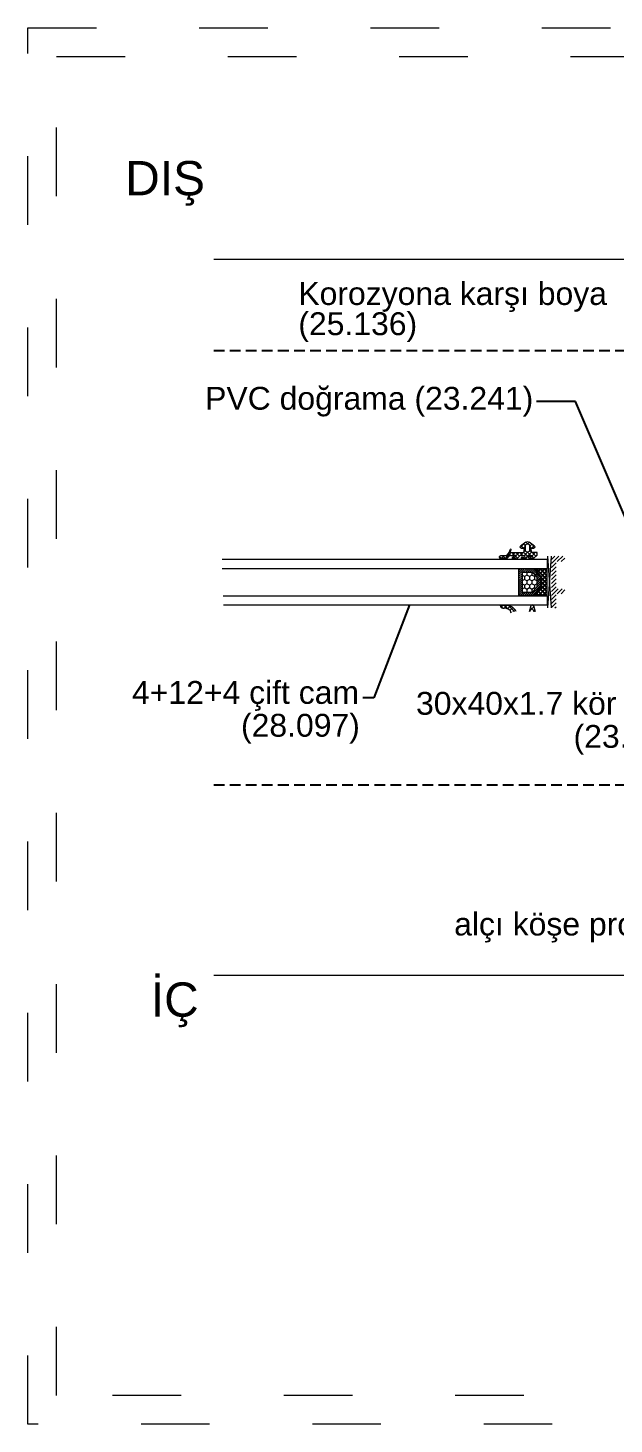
# Model space of a CAD drawing. Extents: x 775040 to 808375, y 4159409 to 4163651.
# Drawn here: x 806893.9 to 806996.6, y 4160905.5 to 4161150 of the extents above; entities that cross this region are included whole.
import ezdxf

# ---------------------------------------------------------------- set-up
doc = ezdxf.new("R2010")
doc.units = 0
doc.header["$MEASUREMENT"] = 0
doc.header["$PDMODE"] = 3
for name, pattern in [('ACAD_ISO03W100', [30, 12, -18]), ('DASHED2', [0.1875, 0.125, -0.0625]), ('DUZ', [500, 500])]:
    doc.linetypes.add(name, pattern=pattern)
doc.layers.get('0').update_dxf_attribs({"linetype": 'DUZ'})
for name, color, linetype, lineweight in [('GOR-015', 211, 'Continuous', 20), ('gor20', 41, 'Continuous', 20), ('İÇ OLÇU', 31, 'Continuous', 18), ('YALITIM', 41, 'Continuous', 20), ('Z_çerçeve', 44, 'Continuous', 5)]:
    doc.layers.add(name, color=color, linetype=linetype, lineweight=lineweight)
for name, color, linetype in [('hidden', 4, 'DASHED2'), ('pencere', 3, 'Continuous'), ('YAZI', 3, 'Continuous')]:
    doc.layers.add(name, color=color, linetype=linetype)
doc.styles.add('açılım1', font='arial.ttf')

# ---------------------------------------------------------------- blocks, each defined once
blk = doc.blocks.new('*X23')
at = {"color": 0}
for p, q in [((59.5465609882101, 225.7166545670487), (60.5823907626696, 226.7524843415083)), ((60.69468756829951, 225.6835588122522), (59.88016448927988, 226.4980818912719)), ((57.64001268266249, 222.0423393085348), (57.77877983932874, 222.181106465201)), ((57.98419797881504, 220.6187576517209), (60.613841147757, 223.2484008206629)), ((58.87461412953635, 220.4325644391499), (57.98419782821474, 221.3229807404715)), ((59.76691969868599, 221.3080258229666), (58.48443115415727, 222.5905143674954)), ((60.39248127069138, 222.4502312039276), (59.24108175170176, 223.6016307229172)), ((59.27163823698353, 223.6739648628558), (60.69468756829951, 225.0970141941718)), ((60.69406439314439, 223.9164150344409), (59.54429601522695, 225.0661834123584))]:
    blk.add_line(p, q, dxfattribs=at)
blk = doc.blocks.new('*X24')
at = {"color": 0}
for p, q in [((57.98421879042547, 213.5477106514659), (58.39108950422447, 213.9545813652649)), ((60.05062642494219, 212.1854843318786), (58.2371394088111, 213.9989713480097)), ((58.67849884687018, 211.7898449569842), (57.98425992611899, 212.4840838777354)), ((57.98428715604877, 211.7800120641228), (59.76321708229657, 213.5589419903706)), ((60.20083855399958, 212.2287965091073), (60.87776231239406, 212.9057202675018))]:
    blk.add_line(p, q, dxfattribs=at)
blk = doc.blocks.new('*X25')
at = {"color": 0}
for p, q in [((81.21725899838458, 226.1741491416268), (82.13239134176143, 227.0892814850037)), ((82.37284277428303, 225.2186070418651), (81.21725899838458, 226.3741908177636)), ((81.09932577857883, 220.752915062922), (81.70981713781877, 221.3634064221619)), ((81.72100655138654, 220.5671424058625), (81.09932577857883, 221.1888231786703)), ((81.21725899838458, 224.4063821886604), (82.37284277428303, 225.5619659645589)), ((83.70319942903325, 222.1204834341485), (81.21725899838458, 224.6064238647972)), ((81.36551351359252, 219.2513358449692), (82.04425792286426, 219.930080254241)), ((81.81676464381111, 223.2381208811206), (82.49421762715214, 223.9155738644616)), ((82.19446937685682, 218.3125247552672), (83.70319942903325, 219.8212548074437)), ((83.70319942903323, 218.5849495282158), (82.46172831936724, 219.8264206378818)), ((82.54530803215178, 222.1988973164949), (83.47382581529804, 223.1274150996412)), ((82.54530803215178, 220.4311303635285), (83.70319942903325, 221.58902176041)), ((83.70319942903325, 220.3527164811821), (82.54530803215178, 221.5106078780636)), ((84.32683104949092, 222.2126533808676), (84.60727074550884, 222.4930930768856)), ((81.10143319151221, 217.2194885699226), (81.51551102599412, 217.6335664044045)), ((83.95843619595841, 213.0264119023915), (81.1390259269368, 215.8458221714131)), ((81.69145520291147, 217.0611598484048), (81.16832468489206, 217.5842903664243)), ((81.24305038556393, 213.8255718580416), (81.76988960135407, 214.3524110738317)), ((82.05526344497365, 213.1618177004099), (81.24307936663837, 213.9740017787452)), ((81.2472205041099, 215.5975089295539), (81.90702819501459, 216.2573166204586)), ((82.06516069571232, 214.64768216819), (84.01473624893805, 216.5972577214157)), ((83.70319942903323, 216.8171825752494), (82.0934459164131, 218.4269360878697)), ((82.54530803215178, 216.8955964575958), (83.70319942903325, 218.0534878544773)), ((82.54530803215178, 213.3600625516631), (84.02310276267683, 214.8378572821881)), ((84.10580886462232, 214.646806186694), (82.54611997422661, 216.2064950770897)), ((84.78452106958558, 215.7358609346971), (83.90668491538968, 216.613697088893)), ((83.98364384524898, 213.0306314117939), (84.87471175252753, 213.9216993190724)), ((85.47272610219052, 213.2798889491257), (84.80067046081034, 213.951944590506)), ((85.01806985116129, 215.8328243706726), (85.54906431599048, 216.3638188355018)), ((85.76653112919176, 216.581285648703), (86.78319154649655, 217.5979460660078)), ((86.45532458657648, 215.8328243706726), (85.76653112919176, 216.5216178280573)), ((85.76653112919176, 213.0457517427703), (86.58603536065448, 213.865255974233)), ((88.06263516649118, 215.9932807437243), (86.08630251270485, 217.9696133975105)), ((87.51179346512461, 213.0085885391581), (86.64920788113514, 213.8711741231476)), ((86.74123160550212, 215.788219172047), (87.56740538684598, 216.6143929533909)), ((88.29387523620956, 213.9942737210395), (87.56735057393918, 214.7207983833099)), ((87.60443145427426, 214.8836520678528), (88.3516192271954, 215.6308398407739)), ((81.32972749637038, 212.1444820158817), (82.05526344497365, 212.8700179644849)), ((82.82637408424671, 210.6229401081705), (81.55422009533216, 211.8950940970847)), ((82.16717614166909, 211.214163708214), (83.77567080533485, 212.8226583718798)), ((83.78728179838421, 211.4297993469993), (82.51898033435012, 212.6981008110334)), ((83.34371949459195, 210.6229401081705), (83.7902852360751, 211.0695058496537)), ((86.72971169403965, 212.0229033572767), (85.76653112919176, 212.9860839221246)), ((86.1807326107357, 211.6921862713479), (87.56810005305574, 213.0795537136679))]:
    blk.add_line(p, q, dxfattribs=at)
blk = doc.blocks.new('A$C61406C84')
at = {"linetype": 'ByBlock'}
h = blk.add_hatch(dxfattribs=at)
h.set_pattern_fill('ANSI31', color=24, scale=10, style=0)
h.set_pattern_definition([(45, (-359.8738861849633, -179.6592553415559), (-0.8838834764831843, 0.8838834764831844), [])])
h.paths.add_polyline_path([(22.99999955297085, 6.000000107845267), (-4.470291514735436e-07, 6.000000107845267), (-4.470291514735436e-07, 1.078452953606757e-07), (2.499999552970849, 1.078452669389662e-07), (2.499999552970792, 3.900000107845301), (14.49999955297085, 3.900000107845216), (14.49999955297085, 1.078452669389662e-07), (16.69999955297089, 1.078452669389662e-07), (16.69999955297089, 3.900000107845244), (22.99999955297079, 3.900000107845273)])
at = {"color": 24, "linetype": 'ByBlock'}
for p, q in [((0.02784629591241128, 7.638744342618622), (23.02784629591241, 6.138744342618622)), ((0.02784629591241128, 6.138744342618622), (23.02784629591241, 7.638744342618622))]:
    blk.add_line(p, q, dxfattribs=at)
blk = doc.blocks.new('A$C52347667')
blk.add_blockref('A$C61406C84', (4.495553156402821e-07, -1.12615690994744e-07))
blk = doc.blocks.new('ETHYT')
at = {"layer": 'pencere'}
h = blk.add_hatch(dxfattribs=at)
h.set_pattern_fill('ANSI37', color=2, scale=4.003999999895314, angle=270, style=0)
h.set_pattern_definition([(225, (107584.6355988895, -38375.2308546834), (-0.3539069439746141, 0.3539069439746139), []), (135, (107584.6355988895, -38375.2308546834), (0.3539069439746139, 0.3539069439746141), [])])
h.paths.add_polyline_path([(64758.53885375577, -4215.60696677438), (64756.40580445519, -4215.60696677438), (64757.53486708706, -4214.191961436194), (64757.53486708706, -4212.471873459694), (64756.37071926615, -4211.010056460782), (64758.53885375577, -4211.010056460782)])
at = {"layer": 'Defpoints', "color": 0, "linetype": 'ByBlock'}
for p in [(64758.49885375523, -4217.31950553155), (64760.13200393667, -4225.893014838648), (64760.13200393667, -4225.893014838648)]:
    blk.add_point(p, dxfattribs=at)
at = {"layer": 'GOR-015'}
for p, q in [((64701.63305559268, -4209.311490717024), (64758.53885375574, -4209.311490717027)), ((64758.53885375574, -4209.311490717027), (64758.53885375574, -4210.913090716986)), ((64701.63234438565, -4210.913090716986), (64756.29371728493, -4210.913090716986)), ((64753.53896972352, -4211.007354315558), (64753.53896972352, -4215.606431707662)), ((64756.27245802723, -4211.007354315558), (64753.53896972352, -4211.007354315558)), ((64754.60179920214, -4211.007354315561), (64753.53896972354, -4212.070183794171)), ((64754.24789225816, -4211.007354315561), (64753.53896972354, -4211.716276850197)), ((64753.89398531419, -4211.007354315561), (64753.53896972354, -4211.362369906223)), ((64753.54007837022, -4211.007354315561), (64753.53896972354, -4211.008462962247)), ((64754.17407940209, -4211.788981059581), (64753.53896972354, -4212.424090738146)), ((64754.17407940207, -4211.597156913058), (64755.89416737857, -4211.597156913058)), ((64754.17407940207, -4211.597156913058), (64754.17407940207, -4215.066677982832)), ((64754.95570614611, -4211.007354315561), (64754.36590354862, -4211.597156913062)), ((64755.3096130901, -4211.007354315561), (64754.71981049259, -4211.597156913062)), ((64754.99763168112, -4211.60138650213), (64754.99030581795, -4211.59715691306)), ((64755.00536757582, -4211.597156913054), (64754.99776097124, -4211.60154858826)), ((64754.99783669694, -4211.601355576639), (64754.99783669694, -4212.101855576626)), ((64755.66352003407, -4211.007354315561), (64755.07371743656, -4211.597156913062)), ((64756.01742697804, -4211.007354315561), (64755.42762438054, -4211.597156913062)), ((64756.31640764777, -4211.062280589804), (64755.78153132451, -4211.597156913062)), ((64755.86452310933, -4211.601386503768), (64755.85719724333, -4211.59715691306)), ((64755.8722590012, -4211.597156913054), (64755.86465239945, -4211.601548586623)), ((64755.86472812232, -4211.601355576639), (64755.86472812232, -4212.101855576626)), ((64755.89416737857, -4211.597156913058), (64756.71451740953, -4212.471873459699)), ((64756.47371672624, -4211.258878455312), (64756.01093363698, -4211.721661544565)), ((64756.6310258047, -4211.455476320818), (64756.18221161289, -4211.90429051263)), ((64757.43205027946, -4212.456560959317), (64756.27245802723, -4211.007354315558)), ((64756.29371728493, -4210.913090716986), (64758.53885375574, -4210.913090716986)), ((64756.78833488317, -4211.652074186324), (64756.3534895888, -4212.086919480696)), ((64756.37071926617, -4211.010056460782), (64758.53885375574, -4211.010056460782)), ((64757.53486708706, -4212.471873459699), (64756.37071926617, -4211.010056460782)), ((64756.94564396165, -4211.84867205183), (64756.52476756471, -4212.269548448763)), ((64758.53885375574, -4215.717905531661), (64758.53885375574, -4210.913090716986)), ((64754.17407940209, -4212.142888003555), (64753.53896972354, -4212.77799768212)), ((64754.17407940209, -4212.49679494753), (64753.53896972354, -4213.131904626094)), ((64754.17407940209, -4212.850701891504), (64753.53896972354, -4213.48581157007)), ((64754.17407940209, -4213.204608835478), (64753.53896972354, -4213.839718514044)), ((64754.17407940209, -4213.558515779454), (64753.53896972354, -4214.193625458018)), ((64754.17407940209, -4213.912422723428), (64753.53896972354, -4214.547532401994)), ((64754.17407940209, -4214.266329667404), (64753.53896972354, -4214.901439345967)), ((64754.56418596843, -4212.35213649883), (64754.17407940213, -4212.126908367769)), ((64754.56431525474, -4212.852798584951), (64754.17407940213, -4213.078101359502)), ((64754.56418597126, -4213.853636493863), (64754.17407940213, -4213.628408361164)), ((64754.99763168396, -4213.102886497167), (64754.56418596937, -4212.852636497175)), ((64754.99776097029, -4212.10204858661), (64754.5643152557, -4212.352298586604)), ((64754.99776096744, -4213.603548581652), (64754.56431525285, -4213.853798581646)), ((64754.56439098426, -4212.352105576616), (64754.56439098426, -4212.852605576603)), ((64754.56439098426, -4213.853605576576), (64754.56439098426, -4214.354105576564)), ((64755.43107739664, -4212.352136500464), (64754.99763168205, -4212.10188650047)), ((64755.43107739948, -4213.853636495511), (64754.99763168491, -4213.603386495517)), ((64755.43120668296, -4212.852798583317), (64754.99776096837, -4213.103048583311)), ((64754.99783669694, -4213.102855576599), (64754.99783669694, -4213.603355576586)), ((64755.86452311218, -4213.102886498811), (64755.4310773976, -4212.852636498817)), ((64755.86465239849, -4212.102048584969), (64755.4312066839, -4212.352298584963)), ((64755.86465239566, -4213.603548580009), (64755.43120668108, -4213.853798580001)), ((64755.43128240964, -4212.352105576616), (64755.43128240964, -4212.852605576603)), ((64755.43128240964, -4213.853605576576), (64755.43128240964, -4214.354105576564)), ((64757.43205027944, -4213.839614341854), (64755.66523291364, -4215.60643170766)), ((64756.29796882486, -4212.352136502112), (64755.86452311029, -4212.101886502118)), ((64756.29796882771, -4213.853636497148), (64755.86452311312, -4213.603386497154)), ((64756.29809811118, -4212.852798581673), (64755.8646523966, -4213.103048581665)), ((64755.86472812232, -4213.102855576599), (64755.86472812232, -4213.603355576586)), ((64755.89416737857, -4215.066677982832), (64756.71451740953, -4214.191961436196)), ((64757.39639979416, -4214.229171771112), (64756.01913985761, -4215.60643170766)), ((64756.29682575476, -4215.606431707662), (64757.43205027946, -4214.184518129487)), ((64756.71451740953, -4213.093130937392), (64756.29796882581, -4212.852636500451)), ((64756.49549227083, -4212.238333012663), (64756.29809811212, -4212.35229858333)), ((64756.71451740952, -4213.613378783279), (64756.29809810928, -4213.853798578362)), ((64756.29817383502, -4212.35210557663), (64756.29817383502, -4212.852605576618)), ((64756.29817383502, -4213.853605576591), (64756.29817383502, -4214.354105576578)), ((64757.53486708706, -4214.191961436196), (64756.40580445518, -4215.606966774381)), ((64757.43205027944, -4213.48570739788), (64756.54432828241, -4214.373429394906)), ((64757.10295304011, -4212.045269917337), (64756.69604554062, -4212.452177416828)), ((64757.26026211858, -4212.241867782843), (64756.71451740952, -4212.787612491898)), ((64757.41757119705, -4212.438465648351), (64756.71451740952, -4213.141519435872)), ((64756.71451740953, -4212.471873459699), (64756.71451740953, -4214.191961436196)), ((64757.43205027944, -4212.77789350993), (64756.71451740952, -4213.495426379846)), ((64757.43205027944, -4213.131800453906), (64756.71451740952, -4213.849333323822)), ((64757.43205027946, -4214.184518129487), (64757.43205027946, -4212.456560959317)), ((64757.53486708706, -4212.471873459699), (64757.53486708706, -4214.191961436196)), ((64701.78778490893, -4215.717905531656), (64756.31757394876, -4215.717905531661)), ((64754.17407940209, -4214.620236611378), (64753.53896972354, -4215.255346289943)), ((64753.53896972352, -4215.606431707662), (64756.29682575476, -4215.606431707662)), ((64754.17407940209, -4214.974143555351), (64753.54179124979, -4215.60643170766)), ((64754.43545191859, -4215.066677982833), (64753.89569819377, -4215.60643170766)), ((64754.56431525192, -4214.354298579989), (64754.17407940215, -4214.579601352903)), ((64754.17407940207, -4215.066677982832), (64755.89416737857, -4215.066677982832)), ((64754.78935886256, -4215.066677982833), (64754.24960513774, -4215.60643170766)), ((64754.9976316868, -4214.60438649221), (64754.56418597221, -4214.354136492217)), ((64755.14326580653, -4215.066677982833), (64754.60351208171, -4215.60643170766)), ((64755.49717275052, -4215.066677982833), (64754.95741902568, -4215.60643170766)), ((64755.43120668012, -4214.35429857835), (64754.99776096553, -4214.604548578343)), ((64754.99783669694, -4214.604355576561), (64754.99783669694, -4215.066677982839)), ((64755.85107969449, -4215.066677982833), (64755.31132596965, -4215.60643170766)), ((64755.86452311501, -4214.604386493844), (64755.43107740043, -4214.35413649385)), ((64756.29809810834, -4214.354298576713), (64755.86465239375, -4214.604548576706)), ((64755.86472812232, -4214.604355576561), (64755.86472812232, -4215.066677982839)), ((64756.46952838803, -4214.453186453287), (64756.29796882864, -4214.354136495498)), ((64756.31757394876, -4215.717905531661), (64758.53885375574, -4215.717905531661)), ((64756.40580445518, -4215.606966774381), (64758.53885375574, -4215.606966774381)), ((64758.53885375574, -4215.717905531661), (64758.53885375574, -4217.319505531619)), ((64701.89226238879, -4217.319505531619), (64758.53885375574, -4217.319505531619)), ((64751.49457474797, -4217.402335602868), (64750.36367335399, -4217.402335602868)), ((64750.36367335399, -4217.402335602868), (64750.36367335399, -4217.461645485535)), ((64750.76407335397, -4217.862045485525), (64750.98530465111, -4217.862045485525))]:
    blk.add_line(p, q, dxfattribs=at)
blk.add_arc((64750.76407335397, -4217.461645485535), 0.4003999999895314, 180, 270, dxfattribs=at)
for centre, major_axis, ratio, start_param, end_param in [((64749.17512633374, -4220.802639901642), (-2.819460262619645, -2.556700340019793), 0.5152607948351158, 2.857437012652371, 3.662115254761004), ((64751.08121456062, -4219.492418352846), (-1.748275870744912, -1.444730302793318), 0.8662306174339427, 2.882767973254619, 3.897655090765867)]:
    blk.add_ellipse(centre, major_axis=major_axis, ratio=ratio, start_param=start_param, end_param=end_param, dxfattribs=at)
at = {"layer": 'gor20', "linetype": 'Continuous', "ltscale": 0.5}
for p, q in [((64700.15666384151, -4156.795756381716), (64805.34037741148, -4156.795756381716)), ((64700.15666384151, -4282.137756372191), (64791.95682755118, -4282.137756372163))]:
    blk.add_line(p, q, dxfattribs=at)
at = {"layer": 'hidden', "ltscale": 15}
for p, q in [((64700.15666384151, -4172.795756381716), (64813.34037741151, -4172.795756381716)), ((64700.15666384151, -4248.795756369551), (64813.34037741151, -4248.795756369551))]:
    blk.add_line(p, q, dxfattribs=at)
at = {"layer": 'YALITIM'}
for p, q in [((64754.79895853382, -4206.312145946798), (64753.88963036086, -4207.037178209413)), ((64754.7025575961, -4207.012065360093), (64754.82002092357, -4206.730963466098)), ((64754.79895853382, -4206.312145946798), (64755.09666731204, -4206.203188584428)), ((64754.82002092357, -4206.730963466098), (64755.09666731204, -4206.617955644158)), ((64755.09666731204, -4206.203188584428), (64755.39397104431, -4206.312145946798)), ((64755.09666731204, -4206.617955644158), (64755.37736416009, -4206.730963466098)), ((64755.37736416009, -4206.730963466098), (64755.49037198201, -4207.012065360093)), ((64756.30775472277, -4207.037178209413), (64755.39397104431, -4206.312145946798)), ((64750.16638616138, -4208.918627608266), (64750.16638616138, -4208.980923352134)), ((64751.33546911585, -4208.718427608272), (64750.36658616138, -4208.718427608272)), ((64751.41702355318, -4209.181123352129), (64750.36658616138, -4209.181123352129)), ((64751.96515289076, -4208.710196417729), (64751.55957344991, -4209.121492078886)), ((64752.08218103187, -4208.185752803724), (64752.23880557658, -4207.592222977082)), ((64753.06133720822, -4208.185752803724), (64752.08218103187, -4208.185752803724)), ((64752.11055378542, -4208.649372519023), (64753.02573556613, -4208.649372519023)), ((64752.1938016643, -4207.531740403085), (64752.21524664262, -4207.539436398727)), ((64752.4344424437, -4209.059502831909), (64752.4344424437, -4209.14826381334)), ((64752.84660924108, -4208.979422831912), (64752.5145224437, -4208.979422831912)), ((64753.06160526439, -4209.228343813338), (64752.5145224437, -4209.228343813338)), ((64752.98521479988, -4208.92368230397), (64753.12673361707, -4208.787898236236)), ((64754.37750013371, -4208.185752803724), (64753.06133720822, -4208.185752803724)), ((64753.12673361707, -4208.787898236236), (64753.13523958216, -4208.725116112937)), ((64753.83070348993, -4208.682991333433), (64753.32662517072, -4209.128084795619)), ((64753.822797778, -4207.166792915579), (64753.88963036086, -4207.037178209413)), ((64753.87302347664, -4207.301268173227), (64753.822797778, -4207.166792915579)), ((64754.00709368833, -4207.359594791002), (64753.87302347664, -4207.301268173227)), ((64753.98095911417, -4209.071335191838), (64753.98095911417, -4209.147420005202)), ((64754.00709368833, -4207.359594791002), (64754.50319515957, -4207.359594791002)), ((64754.03600649905, -4208.649372519023), (64754.53056761227, -4208.649372519023)), ((64754.28425435265, -4208.991255191841), (64754.06103911417, -4208.991255191841)), ((64754.58860043736, -4209.2275000052), (64754.06103911417, -4209.2275000052)), ((64754.50319515957, -4207.359594791002), (64754.37750013371, -4208.185752803724)), ((64754.56737990784, -4208.87398074703), (64754.65277315842, -4208.787898236236)), ((64754.65277315842, -4208.787898236236), (64754.66127912351, -4208.725116112937)), ((64754.7025575961, -4207.012065360093), (64754.7025575961, -4207.661354028793)), ((64754.82002092357, -4207.938000417265), (64754.7025575961, -4207.661354028793)), ((64755.09666731204, -4208.059514204297), (64754.82002092357, -4207.938000417265)), ((64755.35674303128, -4208.682991333433), (64754.8536203437, -4209.12724098748)), ((64755.37736416009, -4207.938000417265), (64755.09666731204, -4208.059514204297)), ((64755.2885980795, -4209.005746371718), (64755.2885980795, -4209.010636480707)), ((64755.49037198201, -4207.661354028793), (64755.37736416009, -4207.938000417265)), ((64755.93339769929, -4208.845586371723), (64755.4487580795, -4208.845586371723)), ((64756.14081565871, -4209.170796480703), (64755.4487580795, -4209.170796480703)), ((64755.49037198201, -4207.661354028793), (64755.49037198201, -4207.012065360093)), ((64755.53002120892, -4208.649372519023), (64755.92777633846, -4208.649372519023)), ((64755.8385912395, -4208.157312428781), (64755.70506125285, -4207.359594791002)), ((64755.70506125285, -4207.359594791002), (64756.19029139531, -4207.359594791002)), ((64756.78859525475, -4208.149393113314), (64755.8385912395, -4208.157312428781)), ((64755.92777633846, -4208.649372519023), (64755.99906442685, -4208.674485368341)), ((64755.93339769929, -4208.845586371723), (64755.99793000487, -4208.787898236236)), ((64756.78859525475, -4208.58768192659), (64756.14081565871, -4209.170796480703)), ((64756.32031114743, -4207.301268173227), (64756.19029139531, -4207.359594791002)), ((64756.30775472277, -4207.037178209413), (64756.37053684608, -4207.166792915579)), ((64756.37053684608, -4207.166792915579), (64756.32031114743, -4207.301268173227)), ((64756.78859525475, -4208.58768192659), (64756.78859525475, -4208.149393113314)), ((64755.44097758454, -4218.487615418871), (64755.74454645014, -4217.4348000553)), ((64756.13130322052, -4217.4348000553), (64756.43487208612, -4218.487615418871))]:
    blk.add_line(p, q, dxfattribs=at)
for centre, radius, start, end in [((64750.36658616138, -4208.918627608266), 0.2001999999947657, 90, 180), ((64750.36658616138, -4208.980923352134), 0.2001999999947657, 180, 270), ((64751.33546911585, -4208.518227608276), 0.2001999999947657, 270, 320.1310891555523), ((64751.41702355318, -4208.980923352134), 0.2001999999947657, 270, 315.4009302669832), ((64749.21943762044, -4206.545604366558), 3.092815355620821, 317.210815365037, 340.9252290269167), ((64752.11055378542, -4208.853576519017), 0.204203999994661, 90, 135.4009302669832), ((64752.18027698714, -4207.56942706794), 0.04003999999895314, 70.25837450277714, 160.9252290269167), ((64752.20172196548, -4207.577123063582), 0.04003999999895314, 337.8445531276828, 70.25837450277714), ((64752.5145224437, -4209.059502831909), 0.08007999999790627, 90, 180), ((64752.5145224437, -4209.14826381334), 0.08007999999790627, 180, 270), ((64752.84660924108, -4208.779222831918), 0.2001999999947657, 270, 313.8152661649125), ((64753.01447633712, -4208.782678070613), 0.1337801940590583, 25.48486399232382, 85.17215293762507), ((64753.06160526439, -4208.827943813349), 0.4003999999895314, 270, 311.4440125166186), ((64753.9683091045, -4208.879639303921), 0.2400119360703272, 73.61690210254035, 124.982639847926), ((64754.06103911417, -4209.071335191838), 0.08007999999790627, 90, 180), ((64754.06103911417, -4209.147420005202), 0.08007999999790627, 180, 270), ((64754.28425435265, -4208.590855191851), 0.4003999999895314, 270, 315.0000000004053), ((64754.54361808993, -4208.777508080537), 0.1287984359070333, 24.00239782093558, 95.81546430737225), ((64754.58860043736, -4208.82710000521), 0.4003999999895314, 270, 311.4440125166186), ((64755.4487580795, -4209.005746371718), 0.1601599999958125, 90, 180), ((64755.4487580795, -4209.010636480707), 0.1601599999958125, 180, 270), ((64755.48367147338, -4208.873841412047), 0.2292042362598913, 78.33317729710116, 123.6266412449807), ((64755.89520411158, -4208.730158604121), 0.1178408853888095, 330.660758005835, 28.19306828476607)]:
    blk.add_arc(centre, radius, start, end, dxfattribs=at)
blk.add_ellipse((64755.93792483534, -4217.527328026519), major_axis=(-0.218066233420178, 1.335226475002318e-17), ratio=0.9180698544969175, start_param=3.622041887562459, end_param=5.802736073206921, dxfattribs=at)
at = {"layer": 'YAZI'}
for p, q in [((64763.51398970894, -4181.725299208456), (64756.67695529634, -4181.725299208456)), ((64775.3551807133, -4209.327614838687), (64763.51398970894, -4181.725299208456)), ((64734.42017650134, -4217.319505531608), (64728.17285117715, -4233.593884298343)), ((64728.17285117715, -4233.593884298343), (64726.24257792615, -4233.593884298343))]:
    blk.add_line(p, q, dxfattribs=at)
at = {"layer": 'Z_çerçeve', "linetype": 'ACAD_ISO03W100'}
for points in [[(64667.62221725751, -4116.293320483033), (64969.42906586494, -4116.293320483033), (64969.42906586494, -4360.743617555039), (64667.62221725751, -4360.743617555039)], [(64672.62221725751, -4121.293320483033), (64964.42906586494, -4121.293320483033), (64964.42906586494, -4355.743617555039), (64672.62221725751, -4355.743617555039)]]:
    blk.add_lwpolyline(points, close=True, dxfattribs=at)
at = {"color": 5, "linetype": 'ByBlock', "xscale": -0.3952000000026601, "yscale": 0.3952000000026601, "zscale": 0.3952000000000001, "rotation": 90}
blk.add_blockref('A$C52347667', (64761.64356393223, -4208.7571633143), dxfattribs=at)
at = {"layer": 'YALITIM', "xscale": 0.4003999999895314, "yscale": 0.4003999999895314, "zscale": 0.4003999999895314, "rotation": 90}
for name, p in [('*X25', (64841.12202047186, -4241.700513854232)), ('*X23', (64841.15536808195, -4241.70448850458)), ('*X24', (64841.15536808195, -4241.70448850458))]:
    blk.add_blockref(name, p, dxfattribs=at)
at = {"layer": 'YAZI', "style": 'açılım1'}
for s, height, p in [('DIŞ', 6, (64684.65744223753, -4145.595171667654)), ('Korozyona karşı boya', 4, (64714.97166340421, -4164.799924794819)), ('(25.136)', 4, (64714.97166340421, -4170.084683480529)), ('PVC doğrama (23.241)', 4, (64698.65795245036, -4183.138940449888)), ('4+12+4 çift cam', 4, (64685.84475061012, -4234.64019163131)), ('30x40x1.7 kör kasa', 4, (64735.57964877771, -4236.548958631947)), ('(28.097)', 4, (64704.9330119009, -4240.389928517428)), ('(23.152)', 4, (64763.15964747398, -4242.337458378777)), ('alçı köşe profili', 4, (64742.25705612994, -4275.197512183358)), ('İÇ', 6, (64689.14129323111, -4289.417567094948))]:
    blk.add_text(s, height=height, dxfattribs=at).set_placement(p)

msp = doc.modelspace()

# ---------------------------------------------------------------- block references
at = {"layer": 'İÇ OLÇU'}
msp.add_blockref('ETHYT', (742226.292255496, 4165266.247896309), dxfattribs=at)

doc.saveas('drawing.dxf')
